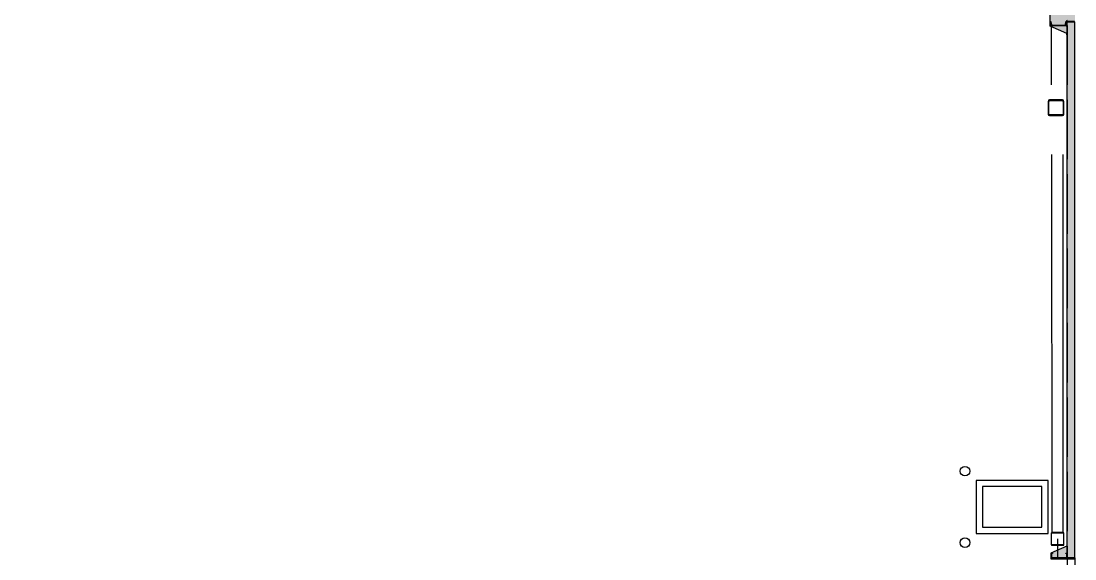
# Model space of a CAD drawing. Header units: inches. Extents: x 2743 to 10591, y -1604 to 5792.
# Drawn here: x 4854 to 5517, y 94 to 433 of the extents above; entities that cross this region are included whole.
import ezdxf

# ---------------------------------------------------------------- set-up
doc = ezdxf.new("R2010")
doc.units = ezdxf.units.IN
doc.header["$LTSCALE"] = 0.1875
doc.header["$MEASUREMENT"] = 0
for name, pattern in [('CENTERX2', [101.6, 63.5, -12.7, 12.7, -12.7]), ('dash2', [500, 400, -100]), ('dash3', [200, 100, -100])]:
    doc.linetypes.add(name, pattern=pattern)
for name, color, linetype in [('A-N-MUR-accessoire', 30, 'Continuous'), ('A-N-MUR-EXT', 5, 'Continuous'), ('A-N-MUR-INT', 3, 'Continuous'), ('A-N-PORTE-EXT', 2, 'Continuous'), ('A-N-STRUCTURE', 4, 'Continuous'), ('fill253', 253, 'Continuous'), ('S-N-ACIER', 4, 'Continuous')]:
    doc.layers.add(name, color=color, linetype=linetype)

msp = doc.modelspace()

# ---------------------------------------------------------------- hatches: boundary and pattern name
at = {"layer": 'fill253'}
h = msp.add_hatch(color=7, dxfattribs=at)
h.dxf.hatch_style = 1
h.paths.add_polyline_path([(5517.44902, 431.979), (5512.52777, 431.979), (5512.54172, 94.34303), (5517.46297, 94.34303)])
h.paths.add_polyline_path([(5517.44903, 678.7916), (5512.52778, 678.7916), (5512.52778, 572.89173), (5517.44903, 572.89173)])
h.paths.add_polyline_path([(5517.44903, 925.604), (5512.52778, 925.604), (5512.52777, 819.70432), (5517.44902, 819.70432)])
h.paths.add_polyline_path([(4628.42938, -1259.02652), (4625.95018, -1263.9483), (5517.46297, -1263.94777), (5517.46297, -1071.958), (5512.54172, -1071.958), (5512.54172, -1259.02652)])
h.paths.add_polyline_path([(4200.50372, -1356.98336), (4208.49739, -1355.67867), (4193.49822, -1263.95647), (4192.72048, -1259.19385), (4184.51381, -1259.19385), (4185.25735, -1263.82639)])
h.paths.add_polyline_path([(4618.93272, -1264.1151), (4619.31197, -1266.30955), (4626.09389, -1265.20887), (4625.95018, -1263.9483), (4628.42938, -1259.02652), (4618.12265, -1259.02652)])
h.paths.add_polyline_path([(5517.46297, 1153.66309), (5512.54172, 1153.66309), (5512.52778, 1066.51673), (5517.44903, 1066.51673)])
h.paths.add_polyline_path([(2812.35741, -1079.29062), (2806.55239, -1077.23697), (2806.55239, -1078.48244), (2807.41263, -1078.81134), (2807.41906, -1264.1151), (3075.9398, -1263.94776), (3075.93335, -1259.02651), (2812.34031, -1259.19385)])
h.paths.add_polyline_path([(2807.41906, -374.65047), (2812.34031, -375.67519), (2812.34031, 118.15991), (2807.41906, 118.15991)])
h.paths.add_polyline_path([(5512.54172, -339.79281), (5517.46297, -339.79281), (5517.46297, 52.10637), (5512.54172, 52.10637)])
h.paths.add_polyline_path([(5512.5356, -401.23504), (5517.45685, -401.23504), (5517.46297, -339.79281), (5512.54172, -339.79281)])
h.paths.add_polyline_path([(5512.54172, -545.32679), (5517.46297, -545.32679), (5517.45685, -437.25741), (5512.5356, -437.25741)])
h.paths.add_polyline_path([(5512.53298, -617.37634), (5517.45423, -617.37634), (5517.46296, -581.35034), (5512.54171, -581.35034)])
h.paths.add_polyline_path([(5512.5391, -689.42343), (5517.46035, -689.42343), (5517.46066, -653.39744), (5512.53941, -653.39744)])
h.paths.add_polyline_path([(5512.5391, -761.46809), (5517.46035, -761.46809), (5517.46035, -725.44454), (5512.5391, -725.44454)])
h.paths.add_polyline_path([(4035.91549, 1440.59386), (4035.91549, 1445.51513), (2807.41263, 1445.51513), (2807.41906, 159.14408), (2812.34031, 159.14408), (2812.33388, 1440.59388)])
h.paths.add_polyline_path([(3118.18201, -1259.02652), (3118.18223, -1263.94777), (4185.31745, -1264.1151), (4184.51381, -1259.19385)])
h.paths.add_polyline_path([(4279.25656, 1440.56528), (4279.25657, 1445.48688), (4078.1514, 1445.5146), (4078.1514, 1440.59333)])
h.paths.add_polyline_path([(4872.5115, 1445.3478), (4872.5115, 1440.42655), (5512.54172, 1440.42655), (5512.54177, 1308.40012), (5517.46302, 1308.40012), (5517.46297, 1445.3478)])
h.paths.add_polyline_path([(5517.45593, -941.58583), (5512.53008, -941.58584), (5512.54172, -1029.88866), (5517.46297, -1029.88866)])
h.paths.add_polyline_path([(5512.53008, -905.56228), (5517.45593, -905.5623), (5517.45423, -797.49164), (5512.53298, -797.49164)])
h = msp.add_hatch(color=7, dxfattribs=at)
h.dxf.hatch_style = 1
edge = h.paths.add_edge_path()
edge.add_line((5512.5222, 423.81579), (5512.53528, 432.14633))
edge.add_line((5512.53528, 432.14633), (5517.44259, 432.14633))
edge.add_line((5517.44259, 432.14633), (5517.45769, 448.35085))
edge.add_arc((5517.22154, 448.35107), 0.23616, 359.94660267, 450.01566618)
edge.add_line((5517.22148, 448.58722), (5501.55039, 448.58725))
edge.add_line((5501.55039, 448.58725), (5501.55039, 445.52084))
edge.add_line((5501.55039, 445.52084), (5501.86535, 445.52084))
edge.add_line((5501.86535, 445.52084), (5501.86557, 429.42338))
edge.add_line((5501.86557, 429.42338), (5512.28623, 424.80004))
edge.add_line((5512.28623, 424.80004), (5512.28623, 423.81579))
edge.add_line((5512.28623, 423.81579), (5512.5222, 423.81579))
h = msp.add_hatch(color=7, dxfattribs=at)
h.dxf.hatch_style = 1
h.paths.add_polyline_path([(5512.53528, 102.64278), (5512.29901, 102.64278), (5512.29901, 101.65853), (5502.33801, 97.39855), (5502.33801, 93.71311), (5517.45653, 93.71311), (5517.45653, 94.34303), (5512.53528, 94.34303)])

# ---------------------------------------------------------------- linework, layer by layer
at = {"color": 7}
for p, q in [((5502.5353, 94.32729), (5502.5353, 97.32728)), ((5502.5353, 97.32728), (5503.2853, 97.32728)), ((5512.53526, 94.32729), (5502.5353, 94.32729)), ((5503.2853, 97.20228), (5502.6603, 97.20228)), ((5502.6603, 97.20228), (5502.6603, 94.45229)), ((5502.6603, 94.45229), (5512.41027, 94.45229)), ((5503.2853, 97.32728), (5503.2853, 97.20228)), ((5511.78527, 97.20228), (5511.78527, 97.32728)), ((5511.78527, 97.32728), (5512.53526, 97.32728)), ((5512.41027, 97.20228), (5511.78527, 97.20228)), ((5512.41027, 94.45229), (5512.41027, 97.20228)), ((5512.53526, 97.32728), (5512.53526, 94.32729))]:
    msp.add_line(p, q, dxfattribs=at)
msp.add_lwpolyline([(5512.06272, 432.22502), (5512.06272, 429.62661), (5502.06276, 429.62661), (5502.06276, 432.22502), (5502.18348, 432.22502, -0.366587783), (5502.32157, 432.10806), (5502.64807, 430.15082, 0.366587783), (5502.98343, 429.86676), (5511.14204, 429.86676, 0.366587783), (5511.4774, 430.15082), (5511.80391, 432.10806, -0.366587783), (5511.942, 432.22502)], format="xyb", close=True)
at = {"layer": 'A-N-MUR-accessoire', "color": 7}
for p, q in [((5500.52236, 143.20538), (5455.24686, 143.20538)), ((5455.24686, 143.20538), (5455.24686, 109.74088)), ((5500.52236, 109.74088), (5500.52236, 143.20538)), ((5496.58536, 139.26838), (5459.18386, 139.26838)), ((5459.18386, 139.26838), (5459.18386, 113.67788)), ((5496.58536, 113.67788), (5496.58536, 139.26838)), ((5459.18386, 113.67788), (5496.58536, 113.67788)), ((5455.24686, 109.74088), (5500.52236, 109.74088))]:
    msp.add_line(p, q, dxfattribs=at)
for centre in [(5448.20665, 148.99835), (5448.20665, 103.94791)]:
    msp.add_circle(centre, 2.99212, dxfattribs=at)
at = {"layer": 'A-N-MUR-EXT', "color": 7}
for p, q in [((5512.52134, 432.14633), (5517.44259, 432.14633)), ((5512.52134, 432.14633), (5517.44259, 432.14633)), ((5517.45653, 94.34303), (5517.45653, 432.14633))]:
    msp.add_line(p, q, dxfattribs=at)
at = {"layer": 'A-N-MUR-INT', "color": 7}
for p, q in [((5501.86557, 429.42338), (5501.86557, 445.52084)), ((5512.53528, 94.97295), (5512.53528, 432.14633)), ((5512.28623, 424.80004), (5501.86557, 429.42338)), ((5512.28623, 423.81579), (5512.28623, 424.80004)), ((5512.5222, 423.81579), (5512.28623, 423.81579)), ((5506.53508, 106.3346), (5506.53508, 94.32675)), ((5512.29901, 101.65853), (5502.33801, 97.39855)), ((5512.53528, 102.64278), (5512.29901, 102.64278)), ((5512.29901, 102.64278), (5512.29901, 101.65853)), ((5512.53528, 94.34303), (5512.53528, 102.64278)), ((5502.33801, 97.39855), (5502.33801, 93.71311)), ((5502.33801, 93.71311), (5517.45653, 93.71311)), ((5517.45653, 94.34303), (5512.53528, 94.34303)), ((5517.45653, 93.71311), (5517.45653, 94.34303))]:
    msp.add_line(p, q, dxfattribs=at)
at = {"layer": 'A-N-PORTE-EXT', "color": 7, "linetype": 'dash3'}
msp.add_line((5517.45653, 94.46114), (5517.45653, 52.73629), dxfattribs=at)
at = {"layer": 'A-N-STRUCTURE', "color": 7, "linetype": 'dash2', "ltscale": 0.5}
for p, q in [((5502.52264, 429.85665), (5502.5353, 383.06259)), ((5512.52262, 429.85665), (5512.53528, -1258.71863))]:
    msp.add_line(p, q, dxfattribs=at)
at = {"layer": 'S-N-ACIER', "color": 7}
for p, q in [((5512.08555, 432.42189), (5512.08555, 429.05796)), ((5512.40051, 429.05796), (5512.40051, 432.42189)), ((5512.51861, 432.54), (5517.20378, 432.54006)), ((5512.08555, 429.05796), (5512.40051, 429.05796)), ((5500.53531, 381.97808), (5500.53531, 373.97809)), ((5501.03531, 373.97809), (5501.03531, 381.97808)), ((5509.53529, 382.97808), (5501.53531, 382.97808)), ((5501.53531, 382.47808), (5509.53529, 382.47808)), ((5510.03529, 381.97808), (5510.03529, 373.97809)), ((5510.53529, 373.97809), (5510.53529, 381.97808)), ((5509.53529, 373.47809), (5501.53531, 373.47809)), ((5501.53531, 372.9781), (5509.53529, 372.9781)), ((5502.5353, 109.88513), (5502.5353, 102.78514)), ((5502.7853, 102.78514), (5502.7853, 109.88513)), ((5510.08529, 110.33512), (5502.9853, 110.33512)), ((5502.9853, 110.08512), (5510.08529, 110.08512)), ((5510.28529, 109.88513), (5510.28529, 102.78514)), ((5510.53529, 102.78514), (5510.53529, 109.88513)), ((5510.08529, 102.58514), (5502.9853, 102.58514)), ((5502.9853, 102.33514), (5510.08529, 102.33514))]:
    msp.add_line(p, q, dxfattribs=at)
at = {"layer": 'S-N-ACIER', "color": 7, "linetype": 'CENTERX2', "ltscale": 20}
for p, q in [((5503.03137, 110.33489), (5503.01562, 372.97787)), ((5510.03923, 110.33535), (5510.02348, 372.97833))]:
    msp.add_line(p, q, dxfattribs=at)
at = {"layer": 'S-N-ACIER', "color": 7}
for centre, radius, start, end in [((5512.51862, 432.42189), 0.43307, 90.00083528, 179.99999227), ((5512.51862, 432.42189), 0.11811, 90.00084301, 180), ((5501.53531, 381.97808), 1, 90, 180), ((5501.53531, 381.97808), 0.5, 90, 180), ((5509.53529, 381.97808), 1, 0, 90), ((5509.53529, 381.97808), 0.5, 0, 90), ((5501.53531, 373.97809), 1, 180, 270), ((5501.53531, 373.97809), 0.5, 180, 270), ((5509.53529, 373.97809), 1, 270, 0), ((5509.53529, 373.97809), 0.5, 270, 0), ((5502.9853, 109.88513), 0.45, 90, 180), ((5502.9853, 109.88513), 0.2, 90, 180), ((5510.08529, 109.88513), 0.45, 0, 90), ((5510.08529, 109.88513), 0.2, 0, 90), ((5502.9853, 102.78514), 0.45, 180, 270), ((5502.9853, 102.78514), 0.2, 180, 270), ((5510.08529, 102.78514), 0.45, 270, 0), ((5510.08529, 102.78514), 0.2, 270, 0)]:
    msp.add_arc(centre, radius, start, end, dxfattribs=at)

doc.saveas('drawing.dxf')
